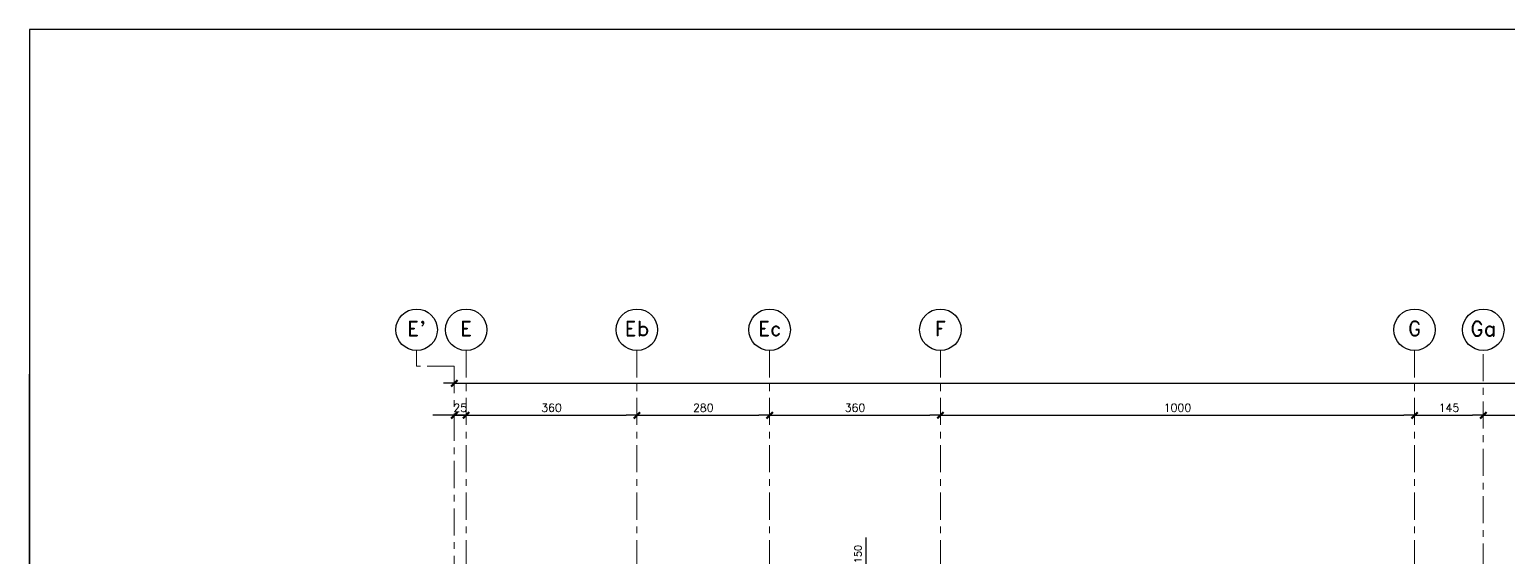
# Model space of a CAD drawing. Extents: x -4 to 6083, y -4 to 8618.
# Drawn here: x 0 to 3119, y 7503 to 8618 of the extents above; entities that cross this region are included whole.
import ezdxf
from ezdxf.enums import TextEntityAlignment as Align
from ezdxf.xclip import XClip

# ---------------------------------------------------------------- set-up
doc = ezdxf.new("R2010")
doc.units = 0
doc.header["$LTSCALE"] = 45
doc.header["$MEASUREMENT"] = 0
doc.header["$XCLIPFRAME"] = 0
doc.linetypes.add('2017_67-100$0$Grid Line', pattern=[2.2225, 1.27, -0.3175, 0.3175, -0.3175])
doc.layers.get('0').update_dxf_attribs({"linetype": 'CONTINUOUS'})
for name, color, linetype in [('2017_67-100$0$RLA-COTAS', 2, 'CONTINUOUS'), ('fe', 7, 'CONTINUOUS'), ('RLA-FORMATO', 7, 'CONTINUOUS'), ('TEXTOS-SM', 3, 'CONTINUOUS')]:
    doc.layers.add(name, color=color, linetype=linetype)
doc.layers.add('2017_67-100$0$RLE-EJE', color=3, linetype='CONTINUOUS', lineweight=25)
doc.layers.add('2017_67-100$0$RLE-EJES', color=1, linetype='2017_67-100$0$Grid Line', lineweight=9)
doc.styles.add('2017_67-100$0$ROMAND', font='romand', dxfattribs={"height": 31.5})
doc.styles.add('2017_67-100$0$ROMANS', font='ROMANS.shx', dxfattribs={"height": 16.875})
doc.styles.add('ROMANS', font='ROMANS.shx', dxfattribs={"height": 16.875})
doc.styles.add('ROMANS0', font='romans.shx')
doc.dimstyles.new('2017_67-100$0$ING-75', dxfattribs={"dimscale": 75, "dimtxt": 0.27, "dimasz": 0.3, "dimexe": 0, "dimexo": 0, "dimgap": 0.1, "dimtad": 1, "dimdec": 1, "dimzin": 12, "dimdsep": 46, "dimtxsty": '2017_67-100$0$ROMANS', "dimblk": '2017_67-100$0$TICK1', "dimblk1": '2017_67-100$0$TICK1', "dimblk2": '2017_67-100$0$TICK1', "dimcen": 0.09, "dimclrd": 2, "dimclre": 1, "dimclrt": 3, "dimadec": 0, "dimazin": 0, "dimtfac": 1, "dimtdec": 0, "dimtix": 1, "dimtmove": 2, "dimatfit": 3, "dimldrblk": '2017_67-100$0$TICK1', "dimfxl": 0, "dimfxlon": 1, "dimtolj": 1, "dimtzin": 0, "dimarcsym": 0})
doc.dimstyles.new('ING-75', dxfattribs={"dimscale": 75, "dimtxt": 0.27, "dimasz": 0.3, "dimexe": 0, "dimexo": 0, "dimgap": 0.1, "dimtad": 1, "dimdec": 1, "dimzin": 12, "dimdsep": 46, "dimtxsty": 'ROMANS', "dimblk": 'TICK1', "dimblk1": 'TICK1', "dimblk2": 'TICK1', "dimcen": 0.09, "dimclrd": 2, "dimclre": 1, "dimclrt": 3, "dimadec": 0, "dimazin": 0, "dimtfac": 1, "dimtdec": 0, "dimtix": 1, "dimtmove": 2, "dimatfit": 3, "dimldrblk": 'TICK1', "dimfxl": 0, "dimfxlon": 1, "dimtolj": 1, "dimtzin": 0, "dimarcsym": 0})

# ---------------------------------------------------------------- blocks, each defined once
blk = doc.blocks.new('2017_67-100$0$TICK1')
at = {"color": 2}
for points in [[(0, 0), (-1, 0)], [(0, 0), (1, 0)]]:
    blk.add_lwpolyline(points, dxfattribs=at)
at = {"color": 2, "const_width": 0.2}
blk.add_lwpolyline([(-0.3, -0.3), (0.3, 0.3)], dxfattribs=at)
blk = doc.blocks.new('*D22')
at = {"layer": '2017_67-100$0$RLA-COTAS', "color": 2, "lineweight": -2, "transparency": 16777216}
blk.add_line((799.6, 7870.8), (5314.1, 7870.8), dxfattribs=at)
at = {"layer": '2017_67-100$0$RLA-COTAS', "color": 2, "lineweight": -2, "transparency": 16777216, "xscale": 22.5, "yscale": 22.5, "zscale": 22.5, "rotation": 180}
blk.add_blockref('2017_67-100$0$TICK1', (777.1, 7870.8), dxfattribs=at)
at = {"layer": '2017_67-100$0$RLA-COTAS', "color": 2, "lineweight": -2, "transparency": 16777216, "xscale": 22.5, "yscale": 22.5, "zscale": 22.5}
blk.add_blockref('2017_67-100$0$TICK1', (5336.6, 7870.8), dxfattribs=at)
at = {"layer": '2017_67-100$0$RLA-COTAS', "color": 3, "transparency": 16777216, "insert": (3056.8, 7886.8), "char_height": 16.88, "attachment_point": 5, "style": '2017_67-100$0$ROMANS'}
blk.add_mtext('\\A1;4559.5', dxfattribs=at)
blk = doc.blocks.new('*D23')
at = {"layer": '2017_67-100$0$RLA-COTAS', "color": 2, "lineweight": -2, "transparency": 16777216}
for p, q in [((754.6, 7803.3), (732.1, 7803.3)), ((777.1, 7803.3), (802.1, 7803.3)), ((824.6, 7803.3), (847.1, 7803.3))]:
    blk.add_line(p, q, dxfattribs=at)
at = {"layer": '2017_67-100$0$RLA-COTAS', "color": 2, "lineweight": -2, "transparency": 16777216, "xscale": 22.5, "yscale": 22.5, "zscale": 22.5}
blk.add_blockref('2017_67-100$0$TICK1', (777.1, 7803.3), dxfattribs=at)
at = {"layer": '2017_67-100$0$RLA-COTAS', "color": 2, "lineweight": -2, "transparency": 16777216, "xscale": 22.5, "yscale": 22.5, "zscale": 22.5, "rotation": 180}
blk.add_blockref('2017_67-100$0$TICK1', (802.1, 7803.3), dxfattribs=at)
at = {"layer": '2017_67-100$0$RLA-COTAS', "color": 3, "transparency": 16777216, "insert": (789.6, 7819.3), "char_height": 16.88, "attachment_point": 5, "style": '2017_67-100$0$ROMANS'}
blk.add_mtext('\\A1;25', dxfattribs=at)
blk = doc.blocks.new('*D24')
at = {"layer": '2017_67-100$0$RLA-COTAS', "color": 2, "lineweight": -2, "transparency": 16777216}
blk.add_line((824.6, 7803.3), (1139.6, 7803.3), dxfattribs=at)
at = {"layer": '2017_67-100$0$RLA-COTAS', "color": 2, "lineweight": -2, "transparency": 16777216, "xscale": 22.5, "yscale": 22.5, "zscale": 22.5, "rotation": 180}
blk.add_blockref('2017_67-100$0$TICK1', (802.1, 7803.3), dxfattribs=at)
at = {"layer": '2017_67-100$0$RLA-COTAS', "color": 2, "lineweight": -2, "transparency": 16777216, "xscale": 22.5, "yscale": 22.5, "zscale": 22.5}
blk.add_blockref('2017_67-100$0$TICK1', (1162.1, 7803.3), dxfattribs=at)
at = {"layer": '2017_67-100$0$RLA-COTAS', "color": 3, "transparency": 16777216, "insert": (982.1, 7819.3), "char_height": 16.88, "attachment_point": 5, "style": '2017_67-100$0$ROMANS'}
blk.add_mtext('\\A1;360', dxfattribs=at)
blk = doc.blocks.new('*D25')
at = {"layer": '2017_67-100$0$RLA-COTAS', "color": 2, "lineweight": -2, "transparency": 16777216}
blk.add_line((1184.6, 7803.3), (1419.6, 7803.3), dxfattribs=at)
at = {"layer": '2017_67-100$0$RLA-COTAS', "color": 2, "lineweight": -2, "transparency": 16777216, "xscale": 22.5, "yscale": 22.5, "zscale": 22.5, "rotation": 180}
blk.add_blockref('2017_67-100$0$TICK1', (1162.1, 7803.3), dxfattribs=at)
at = {"layer": '2017_67-100$0$RLA-COTAS', "color": 2, "lineweight": -2, "transparency": 16777216, "xscale": 22.5, "yscale": 22.5, "zscale": 22.5}
blk.add_blockref('2017_67-100$0$TICK1', (1442.1, 7803.3), dxfattribs=at)
at = {"layer": '2017_67-100$0$RLA-COTAS', "color": 3, "transparency": 16777216, "insert": (1302.1, 7819.3), "char_height": 16.88, "attachment_point": 5, "style": '2017_67-100$0$ROMANS'}
blk.add_mtext('\\A1;280', dxfattribs=at)
blk = doc.blocks.new('*D26')
at = {"layer": '2017_67-100$0$RLA-COTAS', "color": 2, "lineweight": -2, "transparency": 16777216}
blk.add_line((1464.6, 7803.3), (1779.6, 7803.3), dxfattribs=at)
at = {"layer": '2017_67-100$0$RLA-COTAS', "color": 2, "lineweight": -2, "transparency": 16777216, "xscale": 22.5, "yscale": 22.5, "zscale": 22.5, "rotation": 180}
blk.add_blockref('2017_67-100$0$TICK1', (1442.1, 7803.3), dxfattribs=at)
at = {"layer": '2017_67-100$0$RLA-COTAS', "color": 2, "lineweight": -2, "transparency": 16777216, "xscale": 22.5, "yscale": 22.5, "zscale": 22.5}
blk.add_blockref('2017_67-100$0$TICK1', (1802.1, 7803.3), dxfattribs=at)
at = {"layer": '2017_67-100$0$RLA-COTAS', "color": 3, "transparency": 16777216, "insert": (1622.1, 7819.3), "char_height": 16.88, "attachment_point": 5, "style": '2017_67-100$0$ROMANS'}
blk.add_mtext('\\A1;360', dxfattribs=at)
blk = doc.blocks.new('*D27')
at = {"layer": '2017_67-100$0$RLA-COTAS', "color": 2, "lineweight": -2, "transparency": 16777216}
blk.add_line((1824.6, 7803.3), (2779.6, 7803.3), dxfattribs=at)
at = {"layer": '2017_67-100$0$RLA-COTAS', "color": 2, "lineweight": -2, "transparency": 16777216, "xscale": 22.5, "yscale": 22.5, "zscale": 22.5, "rotation": 180}
blk.add_blockref('2017_67-100$0$TICK1', (1802.1, 7803.3), dxfattribs=at)
at = {"layer": '2017_67-100$0$RLA-COTAS', "color": 2, "lineweight": -2, "transparency": 16777216, "xscale": 22.5, "yscale": 22.5, "zscale": 22.5}
blk.add_blockref('2017_67-100$0$TICK1', (2802.1, 7803.3), dxfattribs=at)
at = {"layer": '2017_67-100$0$RLA-COTAS', "color": 3, "transparency": 16777216, "insert": (2302.1, 7819.3), "char_height": 16.88, "attachment_point": 5, "style": '2017_67-100$0$ROMANS'}
blk.add_mtext('\\A1;1000', dxfattribs=at)
blk = doc.blocks.new('*D28')
at = {"layer": '2017_67-100$0$RLA-COTAS', "color": 2, "lineweight": -2, "transparency": 16777216}
blk.add_line((2824.6, 7803.3), (2924.6, 7803.3), dxfattribs=at)
at = {"layer": '2017_67-100$0$RLA-COTAS', "color": 2, "lineweight": -2, "transparency": 16777216, "xscale": 22.5, "yscale": 22.5, "zscale": 22.5, "rotation": 180}
blk.add_blockref('2017_67-100$0$TICK1', (2802.1, 7803.3), dxfattribs=at)
at = {"layer": '2017_67-100$0$RLA-COTAS', "color": 2, "lineweight": -2, "transparency": 16777216, "xscale": 22.5, "yscale": 22.5, "zscale": 22.5}
blk.add_blockref('2017_67-100$0$TICK1', (2947.1, 7803.3), dxfattribs=at)
at = {"layer": '2017_67-100$0$RLA-COTAS', "color": 3, "transparency": 16777216, "insert": (2874.6, 7819.3), "char_height": 16.88, "attachment_point": 5, "style": '2017_67-100$0$ROMANS'}
blk.add_mtext('\\A1;145', dxfattribs=at)
blk = doc.blocks.new('*D29')
at = {"layer": '2017_67-100$0$RLA-COTAS', "color": 2, "lineweight": -2, "transparency": 16777216}
blk.add_line((2969.6, 7803.3), (3779.6, 7803.3), dxfattribs=at)
at = {"layer": '2017_67-100$0$RLA-COTAS', "color": 2, "lineweight": -2, "transparency": 16777216, "xscale": 22.5, "yscale": 22.5, "zscale": 22.5, "rotation": 180}
blk.add_blockref('2017_67-100$0$TICK1', (2947.1, 7803.3), dxfattribs=at)
at = {"layer": '2017_67-100$0$RLA-COTAS', "color": 2, "lineweight": -2, "transparency": 16777216, "xscale": 22.5, "yscale": 22.5, "zscale": 22.5}
blk.add_blockref('2017_67-100$0$TICK1', (3802.1, 7803.3), dxfattribs=at)
at = {"layer": '2017_67-100$0$RLA-COTAS', "color": 3, "transparency": 16777216, "insert": (3374.6, 7819.3), "char_height": 16.88, "attachment_point": 5, "style": '2017_67-100$0$ROMANS'}
blk.add_mtext('\\A1;855', dxfattribs=at)
blk = doc.blocks.new('TICK1')
at = {"color": 2}
for points in [[(0, 0), (-1, 0)], [(0, 0), (1, 0)]]:
    blk.add_lwpolyline(points, dxfattribs=at)
at = {"color": 2, "const_width": 0.2}
blk.add_lwpolyline([(-0.3, -0.3), (0.3, 0.3)], dxfattribs=at)
blk = doc.blocks.new('2017_67-100')
at = {"layer": '2017_67-100$0$RLE-EJE'}
for centre in [(697.659, 7983.878), (802.065, 7983.878), (1162.065, 7983.878), (1442.065, 7983.878), (1802.065, 7983.878), (2802.065, 7983.878), (2947.065, 7983.878)]:
    blk.add_circle(centre, 43.75, dxfattribs=at)
at = {"layer": '2017_67-100$0$RLE-EJES'}
for p, q in [((697.659, 7906.893), (697.659, 7940.128)), ((802.065, 7940.128), (802.065, 3264.931)), ((1162.065, 7940.128), (1162.065, 5713.285)), ((1442.065, 7940.128), (1442.065, 5713.285)), ((1802.065, 7940.128), (1802.065, 3264.931)), ((2802.065, 7940.128), (2802.065, 3264.931)), ((2947.065, 6375.128), (2947.065, 7940.128)), ((777.065, 7906.893), (697.659, 7906.893)), ((777.065, 7906.893), (777.065, 3302.6))]:
    blk.add_line(p, q, dxfattribs=at)
at = {"layer": '2017_67-100$0$RLE-EJE', "color": 5, "char_height": 31.25, "width": 1, "attachment_point": 2, "line_spacing_factor": 0.941778, "style": '2017_67-100$0$ROMAND'}
for s, insert in [("E'", (697.668, 8002.194)), ('E', (802.074, 8002.194)), ('Eb', (1162.074, 8002.194)), ('Ec', (1442.074, 8002.194)), ('F', (1802.074, 8002.194)), ('G', (2802.074, 8002.194)), ('Ga', (2947.056, 8001.807))]:
    blk.add_mtext(s, dxfattribs=dict(at, insert=insert))
at = {"layer": '2017_67-100$0$RLA-COTAS'}
for base, p1, p2, picture, middle in [((5336.588, 7870.845), (777.065, 7878.345), (5336.588, 7878.345), '*D22', (3056.826, 7886.782)), ((802.065, 7803.345), (777.065, 7810.845), (802.065, 7810.845), '*D23', (789.565, 7819.282)), ((1162.065, 7803.345), (802.065, 7810.845), (1162.065, 7810.845), '*D24', (982.065, 7819.282)), ((1442.065, 7803.345), (1162.065, 7810.845), (1442.065, 7810.845), '*D25', (1302.065, 7819.282)), ((1802.065, 7803.345), (1442.065, 7810.845), (1802.065, 7810.845), '*D26', (1622.065, 7819.282)), ((2802.065, 7803.345), (1802.065, 7810.845), (2802.065, 7810.845), '*D27', (2302.065, 7819.282)), ((2947.065, 7803.345), (2802.065, 7810.845), (2947.065, 7810.845), '*D28', (2874.565, 7819.282)), ((3802.065, 7803.345), (2947.065, 7810.845), (3802.065, 7810.845), '*D29', (3374.565, 7819.282))]:
    dim = blk.add_linear_dim(base=base, p1=p1, p2=p2, dimstyle='2017_67-100$0$ING-75', override={"dimexe": 0, "dimexo": 0, "dimdec": 1, "dimfxl": 0, "dimfxlon": 1}, dxfattribs=at)
    dim.commit()
    dim.dimension.update_dxf_attribs({"geometry": picture, "text_midpoint": middle})

msp = doc.modelspace()

# ---------------------------------------------------------------- linework, layer by layer
at = {"layer": 'RLA-FORMATO', "color": 6, "linetype": 'Continuous'}
for p, q in [((0, 8617.5), (0, 0)), ((6082.5, 8617.5), (0, 8617.5)), ((0, 0), (0, 7890))]:
    msp.add_line(p, q, dxfattribs=at)

# ---------------------------------------------------------------- block references
ref = msp.add_blockref('2017_67-100', (118.6, 0))
XClip(ref).set_block_clipping_path([(100.2348287076, 3085.6938788593), (5901.4263983276, 8269.0292092424)])

# ---------------------------------------------------------------- texts
at = {"layer": 'TEXTOS-SM', "style": 'ROMANS0'}
msp.add_text('F=%%C12a20s  L=150', height=15, rotation=90, dxfattribs=at).set_placement((1754.3, 7428.5), align=Align.CENTER)

# ---------------------------------------------------------------- leaders
at = {"layer": 'fe'}
msp.add_leader([(1718.8, 7293.3), (1764, 7293.3), (1764, 7545.7)], dimstyle='ING-75', override={"dimgap": 0.1, "dimtad": 0}, dxfattribs=at)

doc.saveas('drawing.dxf')
